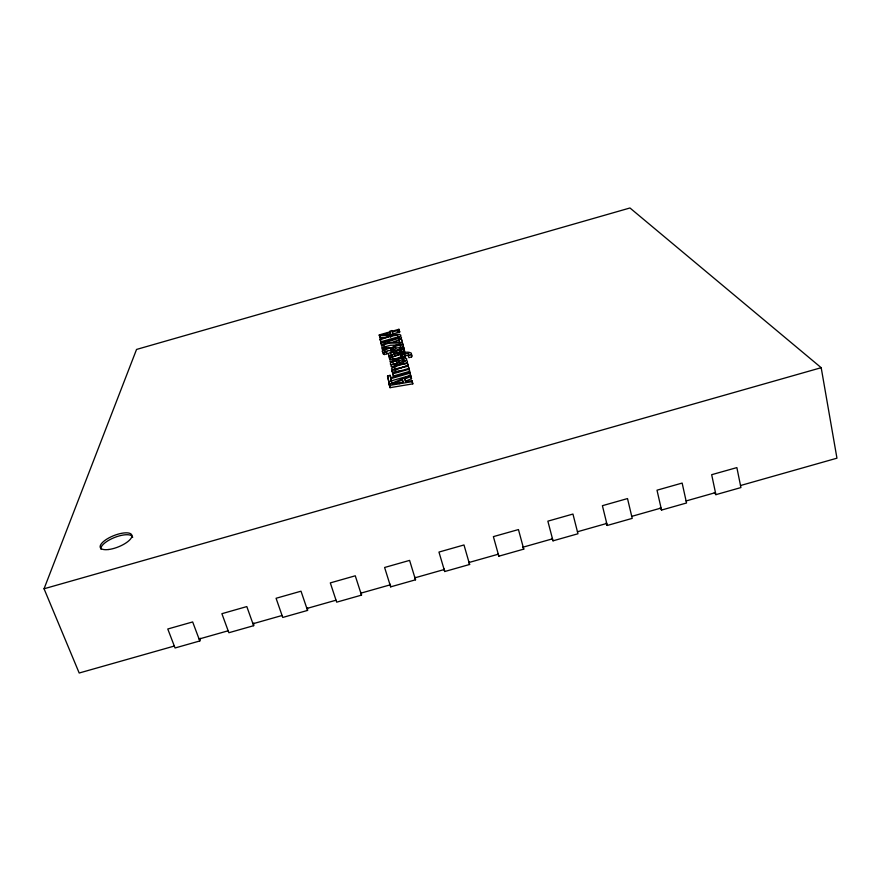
<?xml version="1.0" encoding="UTF-8"?>
<svg xmlns="http://www.w3.org/2000/svg" width="881" height="881" viewBox="0 0 881 881"><rect width="100%" height="100%" fill="white"/><g stroke="black" fill="none" stroke-linecap="round" stroke-linejoin="round"><path stroke-width="1.32" d="M253.64 625.697L246.812 606.58L221.891 613.694L228.873 632.723L253.64 625.697L253.816 623.043M388.95 355.638L389.909 357.84L388.345 353.578L393.102 351.012L403.663 347.995L404.456 350.858C401.791 352.995 395.756 355.693 393.686 351.706L390.58 353.347L392.563 357.08M199.8 640.961L192.664 621.942L167.775 629.001L175.055 647.976L199.8 640.961L200.174 638.251M392.552 373.291L393.223 374.37M382.828 352.4L382.883 353.644L384.303 354.536L387.2 353.71L386.572 353.545M389.986 360.637L390.074 361.761L392.265 362.256M411.647 356.893L411.339 353.16C404.908 349.416 395.91 357.411 389.226 357.124L390.074 357.752L389.38 358.556C391.759 362.3 403.663 358.798 404.919 354.603L402.969 354.074L408.784 353.446L408.266 355.539L408.883 357.675L411.647 356.893L411.934 355.252L411.207 354.404M174.339 646.037L79.191 673.018L44.05 588.772L136.544 349.438L629.97 207.982L821.191 367.696L836.95 458.186L740.492 485.53M381.98 347.632L381.936 348.92L383.301 349.779L382.706 347.742C377.365 341.762 396.824 341.85 399.699 342.191L398.961 339.185L401.262 338.524L401.846 340.54M391.087 365.086L391.087 366.507L393.499 367.102M405.062 352.962L404.941 351.783M405.447 358.005L405.106 356.42M403.168 349.328L404.027 347.742L403.3 346.497M391.186 355.406L394.281 353.766L395.943 355.594M392.276 359.999L401.406 356.772L403.08 357.312M392.221 357.146L391.66 357.906C397.507 362.95 412.341 349.261 392.221 357.146L392.827 359.228M385.14 352.158L387.684 350.704L391.065 350.561C391.395 351.982 394.214 351.101 393.697 349.713L397.023 347.907L401.24 347.532M392.408 369.723L391.847 370.802L392.728 371.43M392.563 349.184L393.355 348.513M405.767 363.578L407.451 361.695L406.758 360.263M394.952 369.502L408.145 365.461M384.766 346.916L390.437 345.253L397.32 345.066M394.049 364.161L397.155 362.961L396.538 360.858C391.054 361.166 391.968 365.945 397.155 363.534L396.538 360.858M403.035 359.558L398.465 361.166M404.886 378.951L405.557 381.759L411.912 380.658L412.804 383.852L390.074 387.673L389.182 384.27L410.612 375.526L411.504 378.72L405.524 381.143L404.886 378.951L410.876 376.539L409.786 372.223L390.58 377.707L390.085 375.306L387.53 376.044L389.336 384.017L391.924 383.279L390.779 378.665L410.017 373.17L409.786 372.223M399.28 383.664L403.091 382.123L402.452 379.942L392.298 384.039L402.969 382.2L402.452 379.942M394.787 347.764L395.789 347.378M396.076 372.211L399.578 371.055M394.071 341.795L400.767 338.932L401.483 337.335L400.128 336.344M386.715 337.456L380.008 337.61L379.282 334.912L390.063 331.829L389.898 331.135L392.012 330.529L392.177 331.223L398.928 329.285L399.688 332.016L392.926 333.954L392.353 331.972L399.115 330.034L398.928 329.285M390.228 332.578L382.541 334.78L390.69 334.56L390.228 332.578L390.812 334.56L388.246 335.287M397.254 331.906L399.5 331.267M379.425 335.639L390.162 335.364L392.959 334.571L392.353 331.972M380.251 339.78L380.096 338.987L396.054 334.549L399.556 334.351L400.899 335.331C397.397 341.608 386.374 339.835 380.977 343.359L380.812 342.544C404.5 338.403 403.619 330.562 380.251 339.78L380.845 341.773L395.58 337.621L398.641 337.445M380.812 342.544L381.572 345.374L384.072 344.658M382.706 347.742L385.592 346.916L386.175 348.898M385.592 346.916L383.797 346.277L383.631 345.407C388.984 341.354 396.296 344.317 402.221 342.302L402.804 344.339L400.91 344.878M390.856 349.25L393.135 348.601L394.016 346.784L398.278 345.429L401.042 345.925L399.666 348.105L402.573 347.279L403.41 345.198L401.13 344.207L396.417 344.967L391.638 347.687L388.213 347.521L384.479 348.656L382.09 351.189L383.698 352.488L386.605 351.662L384.755 350.99L384.534 350.12L389.193 348.27L390.459 348.513L391.461 351.299M395.756 351.112C397.232 350.924 401.736 348.458 402.132 351.067L397.838 352.631L395.756 351.112L396.362 353.171M397.43 352.863L400.646 351.937L400.051 349.878M389.292 355.77L391.957 355.01M408.277 355.583L411.042 354.79M398.388 359.459L391.66 361.97L390.47 362.983L390.47 364.404C395.701 365.582 404.291 364.018 406.824 358.974L405.073 357.653L402.165 358.479L404.17 359.162L404.313 360.45L399.203 362.95L398.388 359.459L399.545 363.897M392.607 372.96L393.433 376L409.643 371.364L407.319 362.476C403.894 365.351 392.772 363.875 391.494 369.051L394.336 369.48L391.924 371.154L392.078 371.991L394.402 372.443L392.607 372.96L392.794 373.852L409.026 369.216L408.674 367.52M408.057 365.384C390.459 372.421 389.391 366.1 407.529 363.335L407.319 362.476M408.894 368.39C386.748 375.427 393.719 368.478 408.277 366.254L407.936 364.591M391.417 380.834L410.645 375.339L410.017 373.17M388.686 381.847L391.285 381.11L390.779 378.665M44.05 588.772L821.191 367.696M498.844 556.186L493.382 536.628L518.446 529.569L523.755 549.127L498.844 556.186L498.029 553.675M715.901 494.659L711.672 474.694L736.868 467.602L740.932 487.567L715.901 494.659L714.304 492.49M199.095 639.022L228.179 630.774M252.968 623.748L282.074 615.489M306.896 608.463L336.035 600.192M360.88 593.155L390.063 584.885M414.929 577.826L444.145 569.544M469.033 562.485L498.283 554.204M523.204 547.134L552.486 538.831M577.44 531.761L606.745 523.446M631.732 516.365L661.069 508.051M686.079 500.959L715.449 492.633M307.546 610.423L282.746 617.449L276.072 598.276L301.016 591.195L307.546 610.423L307.502 607.692M361.507 595.127L336.674 602.163L330.309 582.892L355.274 575.8L361.507 595.127L361.254 592.45M415.524 579.808L409.599 560.393L384.601 567.485L390.668 586.856L415.524 579.808L415.061 577.198M469.606 564.479L463.99 544.965L438.958 552.068L444.729 571.527L469.606 564.479L468.923 561.924M553.015 540.835L577.958 533.765L572.947 514.052L547.861 521.167L553.015 540.835L551.991 538.379M607.251 525.461L632.217 518.38L627.514 498.569L602.406 505.694L607.251 525.461L606.007 523.061M661.543 510.066L686.541 502.985L682.147 483.074L657.006 490.199L661.543 510.066L660.155 507.841M404.952 355.759L409.07 355.307M389.424 385.482L412.165 381.649L412.804 383.852M402.165 358.479L402.793 360.626L404.786 361.265M522.84 546.638L523.755 549.127M380.096 338.987L380.845 341.773M383.698 352.488L384.303 354.536M390.085 375.306L390.724 377.453M391.285 381.11L391.924 383.279M387.53 376.044L389.336 384.017M389.182 384.27L390.074 387.673M389.226 357.124L389.843 359.195M386.594 351.607L387.2 353.71M379.282 334.912L380.008 337.61M390.162 335.364L390.746 337.357M393.135 348.601L393.741 350.649M393.686 351.706L394.281 353.766M398.961 339.185L399.545 341.2M399.368 343.116L399.963 345.154M400.8 354.691L401.406 356.772M399.115 330.034L399.688 332.016M401.262 338.524L402.804 344.339M403.663 347.995L403.861 348.788L402.21 349.261L404.346 349.724L404.467 350.891L404.258 350.054M409.423 370.483L409.643 371.364M411.251 377.707L411.504 378.72M411.912 380.658L412.165 381.649M444.134 568.95L444.729 571.527M393.234 375.108L393.433 376M381.407 344.559L381.572 345.374M390.294 584.213L390.668 586.856M100.963 549.248A16.948 6.09 -21.7 0 1 115.532 537.113A16.948 6.09 -21.7 0 1 132.668 537.454M108.737 549.502A16.959 6.079 -21.7 0 0 131.941 535.56A16.959 6.079 -21.7 0 0 107.438 538.743A16.959 6.079 -21.7 0 0 108.737 549.502"/></g></svg>
